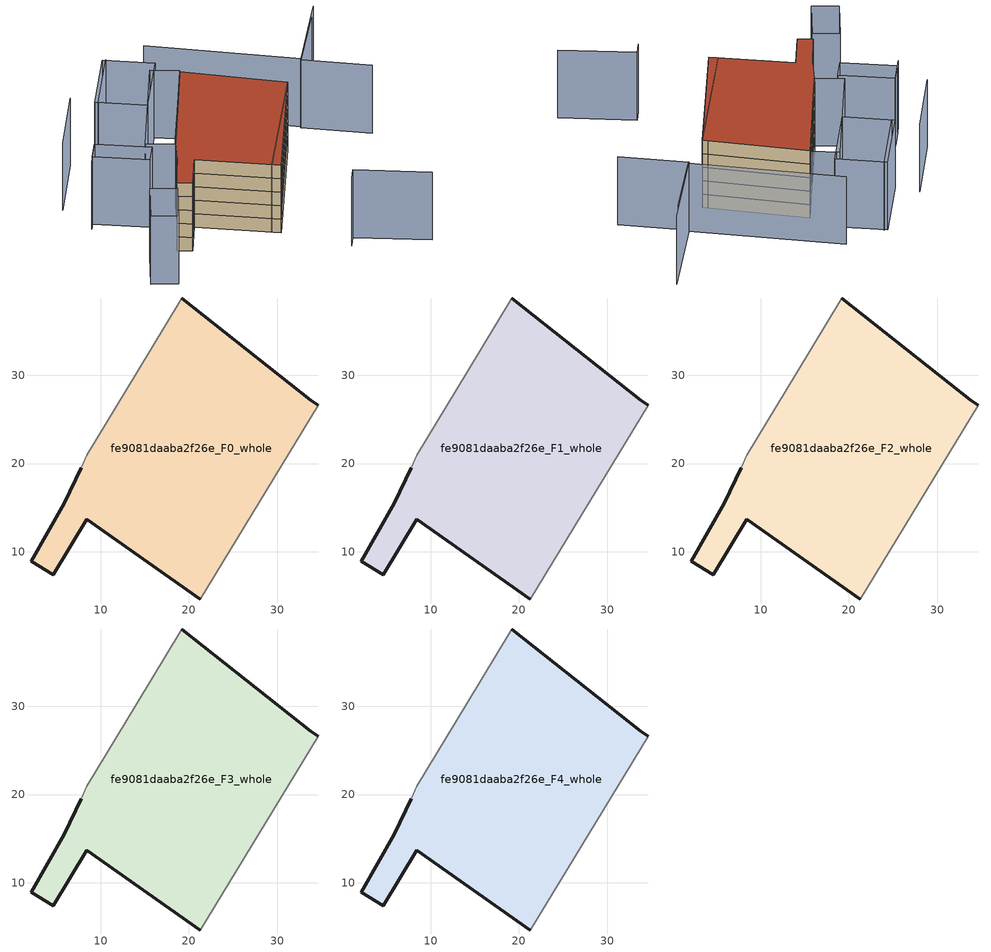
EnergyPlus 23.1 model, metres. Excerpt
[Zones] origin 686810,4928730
fe9081daaba2f26e_F0_whole
 floor ground (EU_floor_Construction): 33.84,27.16 34.66,26.6 21.32,4.65 8.42,13.7 4.66,7.42 2.15,8.92 5.87,15.49 7.8,19.54 8.46,20.92 14.1,30.3 19.2,38.76 z0
 wall outside (EU_wall_Construction): 34.66,26.6 33.84,27.16 19.2,38.76 / 7.8,19.54 5.87,15.49 2.15,8.92 4.66,7.42 8.42,13.7 21.32,4.65 z0:3
 wall adiabatic (EU_wall_Construction): 21.32,4.65 34.66,26.6 / 19.2,38.76 14.1,30.3 8.46,20.92 7.8,19.54 z0:3
fe9081daaba2f26e_F1_whole
 floor to fe9081daaba2f26e_F0_whole (EU_floor_Construction): 33.84,27.16 34.66,26.6 21.32,4.65 8.42,13.7 4.66,7.42 2.15,8.92 5.87,15.49 7.8,19.54 8.46,20.92 14.1,30.3 19.2,38.76 z3
 wall outside (EU_wall_Construction): 34.66,26.6 33.84,27.16 19.2,38.76 / 7.8,19.54 5.87,15.49 2.15,8.92 4.66,7.42 8.42,13.7 21.32,4.65 z3:6
 wall adiabatic (EU_wall_Construction): 21.32,4.65 34.66,26.6 / 19.2,38.76 14.1,30.3 8.46,20.92 7.8,19.54 z3:6
fe9081daaba2f26e_F2_whole
 floor to fe9081daaba2f26e_F1_whole (EU_floor_Construction): 33.84,27.16 34.66,26.6 21.32,4.65 8.42,13.7 4.66,7.42 2.15,8.92 5.87,15.49 7.8,19.54 8.46,20.92 14.1,30.3 19.2,38.76 z6
 wall outside (EU_wall_Construction): 34.66,26.6 33.84,27.16 19.2,38.76 / 7.8,19.54 5.87,15.49 2.15,8.92 4.66,7.42 8.42,13.7 21.32,4.65 z6:9
 wall adiabatic (EU_wall_Construction): 21.32,4.65 34.66,26.6 / 19.2,38.76 14.1,30.3 8.46,20.92 7.8,19.54 z6:9
fe9081daaba2f26e_F3_whole
 floor to fe9081daaba2f26e_F2_whole (EU_floor_Construction): 33.84,27.16 34.66,26.6 21.32,4.65 8.42,13.7 4.66,7.42 2.15,8.92 5.87,15.49 7.8,19.54 8.46,20.92 14.1,30.3 19.2,38.76 z9
 wall outside (EU_wall_Construction): 34.66,26.6 33.84,27.16 19.2,38.76 / 7.8,19.54 5.87,15.49 2.15,8.92 4.66,7.42 8.42,13.7 21.32,4.65 z9:12
 wall adiabatic (EU_wall_Construction): 21.32,4.65 34.66,26.6 / 19.2,38.76 14.1,30.3 8.46,20.92 7.8,19.54 z9:12
fe9081daaba2f26e_F4_whole
 floor to fe9081daaba2f26e_F3_whole (EU_floor_Construction): 33.84,27.16 34.66,26.6 21.32,4.65 8.42,13.7 4.66,7.42 2.15,8.92 5.87,15.49 7.8,19.54 8.46,20.92 14.1,30.3 19.2,38.76 z12
 wall outside (EU_wall_Construction): 34.66,26.6 33.84,27.16 19.2,38.76 / 7.8,19.54 5.87,15.49 2.15,8.92 4.66,7.42 8.42,13.7 21.32,4.65 z12:15
 wall adiabatic (EU_wall_Construction): 21.32,4.65 34.66,26.6 / 19.2,38.76 14.1,30.3 8.46,20.92 7.8,19.54 z12:15
 roof outside (EU_roof_Construction): 21.32,4.65 34.66,26.6 33.84,27.16 19.2,38.76 14.1,30.3 8.46,20.92 7.8,19.54 5.87,15.49 2.15,8.92 4.66,7.42 8.42,13.7 z15
shading: -5.05,26.49 -8.1,22.01 / 50.52,23.79 40.05,31.45 / 40.05,31.45 49.97,45 / 48.07,42.01 40.28,31.65 / 40.28,31.65 17.33,48.91 / -2.07,41.08 -9.83,29.71 / 9.28,48.37 1.75,37.47 / 30.54,-4.89 31.85,-2.76 / 31.85,-2.76 44.1,-10.3 / 19.92,5.63 34.66,26.6 / 1.53,7.31 -2.47,-0.22 / -2.47,-0.22 -6.92,2.15 / -6.92,2.15 -2.92,9.67 / -2.92,9.67 1.53,7.31 / 1.47,17.49 -7.24,23.28 / -7.24,23.28 -5.09,26.51 / -5.09,26.51 3.62,20.72 / 3.62,20.72 1.47,17.49 / 19.33,38.97 7.78,19.51 / 7.78,19.51 3.08,22.29 / 3.08,22.29 14.63,41.76 / 14.63,41.76 19.33,38.97 / 9.08,32.4 1.2,37.85 / 1.2,37.85 8.62,48.57 / 8.62,48.57 16.5,43.12 / 16.5,43.12 9.08,32.4 z0:15
[Building]
EU S2 Campaign: North Axis=0; Terrain=City; Solar Distribution=FullExterior
[Site:Location]
Bologna: Latitude=44.5; Longitude=11.25; Time Zone=1; Elevation=37
[SizingPeriod:WeatherFileDays]
AnnualSizingPeriod: Begin Month=1; Begin Day of Month=1; End Month=12; End Day of Month=31; Day of Week for Start Day=Monday; Use Weather File Daylight Saving Period=No; Use Weather File Rain and Snow Indicators=No
[MATERIAL]
EU_InternalMass_Material: Roughness=MediumRough; Thickness=0.1; Conductivity=1; Density=1800; Specific Heat=900; Thermal Absorptance=0.9; Solar Absorptance=0.7; Visible Absorptance=0.7
[MATERIAL:NOMASS] Roughness=MediumRough; Thermal Absorptance=0.9; Solar Absorptance=0.7; Visible Absorptance=0.7
Name | Thermal Resistance
EU_wall_NoMass | 0.905828
EU_roof_NoMass | 0.37593
EU_floor_NoMass | 0.67114
[CONSTRUCTION]
EU_wall_Construction: EU_wall_NoMass
EU_roof_Construction: EU_roof_NoMass
EU_floor_Construction: EU_floor_NoMass
EU_InternalMass_Construction: EU_InternalMass_Material
[ZONE] Type=1; Multiplier=1; Ceiling Height=autocalculate; Volume=1591.96; Floor Area=autocalculate; Part of Total Floor Area=Yes
fe9081daaba2f26e_F0_whole; fe9081daaba2f26e_F1_whole; fe9081daaba2f26e_F2_whole; fe9081daaba2f26e_F3_whole; fe9081daaba2f26e_F4_whole
[INTERNALMASS] Construction=EU_InternalMass_Construction; Surface Area=497.096
Name | Zone or ZoneList
fe9081daaba2f26e_F0_whole_EU_InternalMass | fe9081daaba2f26e_F0_whole
fe9081daaba2f26e_F1_whole_EU_InternalMass | fe9081daaba2f26e_F1_whole
fe9081daaba2f26e_F2_whole_EU_InternalMass | fe9081daaba2f26e_F2_whole
fe9081daaba2f26e_F3_whole_EU_InternalMass | fe9081daaba2f26e_F3_whole
fe9081daaba2f26e_F4_whole_EU_InternalMass | fe9081daaba2f26e_F4_whole
[OTHEREQUIPMENT] Fuel Type=Electricity; Design Level Calculation Method=Watts/Area; Power per Zone Floor Area=1; Fraction Latent=0; Fraction Radiant=0; Fraction Lost=0; Carbon Dioxide Generation Rate=0; EndUse Subcategory=EU_Step8_InternalGains
Name | Zone or ZoneList or Space or SpaceList | Schedule
EU_Step8_InternalGain_fe9081daaba2f26e_F0_whole_f000 | fe9081daaba2f26e_F0_whole | EU_Step8_GainSchedule_fe9081daaba2f26e_F0_whole_f000
EU_Step8_InternalGain_fe9081daaba2f26e_F1_whole_f000 | fe9081daaba2f26e_F1_whole | EU_Step8_GainSchedule_fe9081daaba2f26e_F1_whole_f000
EU_Step8_InternalGain_fe9081daaba2f26e_F2_whole_f000 | fe9081daaba2f26e_F2_whole | EU_Step8_GainSchedule_fe9081daaba2f26e_F2_whole_f000
EU_Step8_InternalGain_fe9081daaba2f26e_F3_whole_f000 | fe9081daaba2f26e_F3_whole | EU_Step8_GainSchedule_fe9081daaba2f26e_F3_whole_f000
EU_Step8_InternalGain_fe9081daaba2f26e_F4_whole_f000 | fe9081daaba2f26e_F4_whole | EU_Step8_GainSchedule_fe9081daaba2f26e_F4_whole_f000
[ZONEVENTILATION:DESIGNFLOWRATE] Schedule=EU_AlwaysOn; Design Flow Rate Calculation Method=AirChanges/Hour; Air Changes per Hour=0.73129; Ventilation Type=Natural; Fan Pressure Rise=0; Fan Total Efficiency=1; Constant Term Coefficient=1; Temperature Term Coefficient=0; Velocity Term Coefficient=0; Velocity Squared Term Coefficient=0; Minimum Indoor Temperature=-100; Maximum Indoor Temperature=100; Delta Temperature=-100; Minimum Outdoor Temperature=-100; Maximum Outdoor Temperature=100; Maximum Wind Speed=40
Name | Zone or ZoneList or Space or SpaceList
EU_ConstantAir_fe9081daaba2f26e_F0_whole | fe9081daaba2f26e_F0_whole
EU_ConstantAir_fe9081daaba2f26e_F1_whole | fe9081daaba2f26e_F1_whole
EU_ConstantAir_fe9081daaba2f26e_F2_whole | fe9081daaba2f26e_F2_whole
EU_ConstantAir_fe9081daaba2f26e_F3_whole | fe9081daaba2f26e_F3_whole
EU_ConstantAir_fe9081daaba2f26e_F4_whole | fe9081daaba2f26e_F4_whole
[HVACTEMPLATE:THERMOSTAT] Constant Heating Setpoint=20; Constant Cooling Setpoint=50
EU_HeatOnly_fe9081daaba2f26e_F0_whole; EU_HeatOnly_fe9081daaba2f26e_F1_whole; EU_HeatOnly_fe9081daaba2f26e_F2_whole; EU_HeatOnly_fe9081daaba2f26e_F3_whole; EU_HeatOnly_fe9081daaba2f26e_F4_whole
[HVACTEMPLATE:ZONE:IDEALLOADSAIRSYSTEM] System Availability Schedule=EU_AlwaysOn; Maximum Heating Supply Air Temperature=50; Minimum Cooling Supply Air Temperature=13; Maximum Heating Supply Air Humidity Ratio=0.0156; Minimum Cooling Supply Air Humidity Ratio=0.0077; Heating Limit=NoLimit; Cooling Limit=NoLimit; Heating Availability Schedule=EU_AlwaysOn; Cooling Availability Schedule=EU_CoolingOff; Dehumidification Control Type=ConstantSensibleHeatRatio; Cooling Sensible Heat Ratio=0.7; Dehumidification Setpoint=60; Humidification Control Type=None; Humidification Setpoint=30; Outdoor Air Method=None; Outdoor Air Flow Rate per Person=0.00944; Outdoor Air Flow Rate per Zone Floor Area=0; Outdoor Air Flow Rate per Zone=0; Demand Controlled Ventilation Type=None; Outdoor Air Economizer Type=NoEconomizer; Heat Recovery Type=None; Sensible Heat Recovery Effectiveness=0.7; Latent Heat Recovery Effectiveness=0.65
Name | Template Thermostat
fe9081daaba2f26e_F0_whole | EU_HeatOnly_fe9081daaba2f26e_F0_whole
fe9081daaba2f26e_F1_whole | EU_HeatOnly_fe9081daaba2f26e_F1_whole
fe9081daaba2f26e_F2_whole | EU_HeatOnly_fe9081daaba2f26e_F2_whole
fe9081daaba2f26e_F3_whole | EU_HeatOnly_fe9081daaba2f26e_F3_whole
fe9081daaba2f26e_F4_whole | EU_HeatOnly_fe9081daaba2f26e_F4_whole
[SIZING:ZONE] Zone Cooling Design Supply Air Temperature Input Method=SupplyAirTemperature; Zone Cooling Design Supply Air Temperature=13; Zone Heating Design Supply Air Temperature Input Method=SupplyAirTemperature; Zone Heating Design Supply Air Temperature=50; Zone Cooling Design Supply Air Humidity Ratio=0.008; Zone Heating Design Supply Air Humidity Ratio=0.008; Cooling Design Air Flow Method=DesignDay; Cooling Design Air Flow Rate=0; Cooling Minimum Air Flow per Zone Floor Area=0.000762; Cooling Minimum Air Flow=0; Cooling Minimum Air Flow Fraction=0.2; Heating Design Air Flow Method=DesignDay; Heating Design Air Flow Rate=0; Heating Maximum Air Flow per Zone Floor Area=0.002032; Heating Maximum Air Flow=0.141576; Heating Maximum Air Flow Fraction=0.3; Account for Dedicated Outdoor Air System=No; Dedicated Outdoor Air System Control Strategy=NeutralSupplyAir; Dedicated Outdoor Air Low Setpoint Temperature for Design=autosize; Dedicated Outdoor Air High Setpoint Temperature for Design=autosize; Zone Load Sizing Method=Sensible Load Only No Latent Load; Zone Latent Cooling Design Supply Air Humidity Ratio Input Method=HumidityRatioDifference; Zone Cooling Design Supply Air Humidity Ratio Difference=0.005; Zone Latent Heating Design Supply Air Humidity Ratio Input Method=HumidityRatioDifference; Zone Humidification Design Supply Air Humidity Ratio Difference=0.005
fe9081daaba2f26e_F0_whole; fe9081daaba2f26e_F1_whole; fe9081daaba2f26e_F2_whole; fe9081daaba2f26e_F3_whole; fe9081daaba2f26e_F4_whole
[SCHEDULE:CONSTANT]
Name | Hourly Value
EU_AlwaysOn | 1
EU_CoolingOff | 0
[SCHEDULE:FILE] Column Number=1; Rows to Skip at Top=0; Number of Hours of Data=8760; Column Separator=Comma; Interpolate to Timestep=No; Minutes per Item=60; Adjust Schedule for Daylight Savings=Yes
Name | File
EU_Step8_GainSchedule_fe9081daaba2f26e_F0_whole_f000 | ../../schedules/fe9081daaba2f26e/fe9081daaba2f26e_F0_whole_f000_gain.csv
EU_Step8_GainSchedule_fe9081daaba2f26e_F1_whole_f000 | ../../schedules/fe9081daaba2f26e/fe9081daaba2f26e_F1_whole_f000_gain.csv
EU_Step8_GainSchedule_fe9081daaba2f26e_F2_whole_f000 | ../../schedules/fe9081daaba2f26e/fe9081daaba2f26e_F2_whole_f000_gain.csv
EU_Step8_GainSchedule_fe9081daaba2f26e_F3_whole_f000 | ../../schedules/fe9081daaba2f26e/fe9081daaba2f26e_F3_whole_f000_gain.csv
EU_Step8_GainSchedule_fe9081daaba2f26e_F4_whole_f000 | ../../schedules/fe9081daaba2f26e/fe9081daaba2f26e_F4_whole_f000_gain.csv
